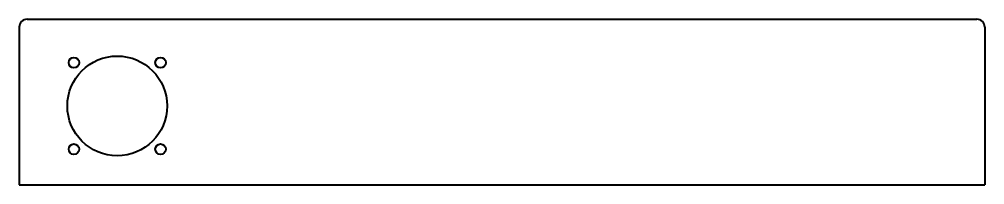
# Model space of a CAD drawing. Header units: millimetres. Extents: x -189 to 179, y -114 to -51.
import ezdxf

# ---------------------------------------------------------------- set-up
doc = ezdxf.new("R2010")
doc.units = ezdxf.units.MM
doc.header["$MEASUREMENT"] = 0
doc.layers.add('Visible', color=7, linetype='Continuous', lineweight=40)

msp = doc.modelspace()

# ---------------------------------------------------------------- linework, layer by layer
at = {"layer": 'Visible'}
for p, q in [((-185.79, -51.45), (176.21, -51.45)), ((-188.79, -54.45), (-188.79, -114.45)), ((179.21, -54.45), (179.21, -114.45)), ((-188.79, -114.45), (179.21, -114.45))]:
    msp.add_line(p, q, dxfattribs=at)
for centre, radius in [((-151.46, -84.45), 19), ((-167.96, -67.95), 2), ((-134.96, -67.95), 2), ((-167.96, -100.95), 2), ((-134.96, -100.95), 2)]:
    msp.add_circle(centre, radius, dxfattribs=at)
for centre, start, end in [((-185.79, -54.45), 90, 180), ((176.21, -54.45), 0, 90)]:
    msp.add_arc(centre, 3, start, end, dxfattribs=at)

doc.saveas('drawing.dxf')
